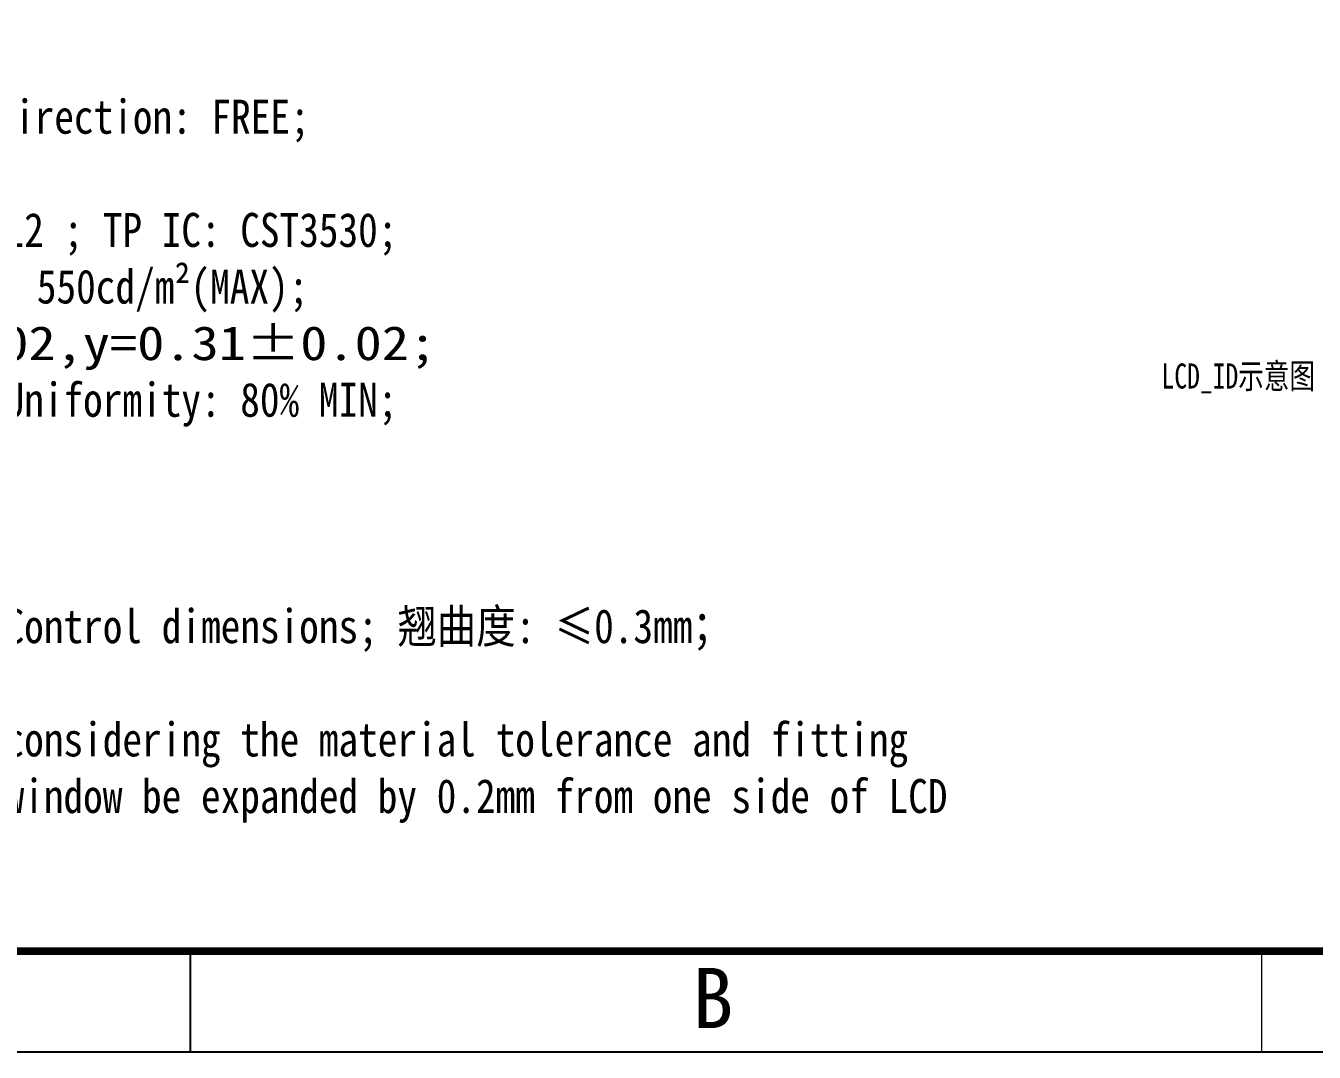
# Model space of a CAD drawing. Header units: millimetres. Extents: x 511 to 867, y 19 to 249.
# Drawn here: x 570.1 to 645.9, y 19.5 to 79.9 of the extents above; entities that cross this region are included whole.
import ezdxf

# ---------------------------------------------------------------- set-up
doc = ezdxf.new("R2010")
doc.units = ezdxf.units.MM
doc.layers.add('TK', color=7, linetype='Continuous')
doc.styles.add('CCN-Z', font='', dxfattribs={"width": 0.85})
doc.styles.add('ME-txt', font='txt.shx', dxfattribs={"width": 0.75})
doc.styles.get("Standard").update_dxf_attribs({"font": ''})
doc.styles.get('CCN-Z').set_extended_font_data('NSimSun')
doc.styles.get('Standard').set_extended_font_data('SimSun')

msp = doc.modelspace()

# ---------------------------------------------------------------- linework, layer by layer
at = {"color": 0, "lineweight": 25}
for p, q in [((516.666, 25.4151), (830.8837, 25.4151)), ((579.7476, 19.464), (579.7476, 25.4151)), ((836.8348, 19.464), (510.7149, 19.464))]:
    msp.add_line(p, q, dxfattribs=at)
at = {"color": 0, "lineweight": 15}
msp.add_line((642.8292, 19.464), (642.8292, 25.4151), dxfattribs=at)
at = {"color": 0, "lineweight": 25, "const_width": 0.4648}
msp.add_lwpolyline([(830.8837, 25.4151), (516.666, 25.4151), (516.666, 243.2251), (830.8837, 243.2251)], close=True, dxfattribs=at)

# ---------------------------------------------------------------- texts
at = {"color": 2, "insert": (636.917, 60.0292), "char_height": 1.47456, "width": 10.619602, "attachment_point": 1, "style": 'ME-txt'}
msp.add_mtext('{\\fSimSun|b0|i0|c134|p2;LCD_ID示意图}', dxfattribs=at)
at = {"color": 0, "lineweight": 25, "insert": (609.3005, 24.4283), "char_height": 3.5423, "width": 25.030494, "attachment_point": 1}
msp.add_mtext('B', dxfattribs=at)
at = {"layer": 'TK', "color": 6, "lineweight": -3, "insert": (520.2302, 78.8967), "char_height": 2, "width": 106.527647, "attachment_point": 1, "style": 'CCN-Z'}
msp.add_mtext('{\\C2;OLED Note:}\\P{\\C2;1. Display\\fNSimSun|b0|i0|c128|p49; \\fNSimSun|b0|i0|c134|p49;mode:} {\\Ftxt|c134;\\W0.8823;\\C2; \\fSimSun|b0|i0|c134|p2;3.19\\fSimSun|b0|i0|c0|p2;"\\fSimSun|b0|i0|c136|p2; \\fSimSun|b0|i0|c0|p2;AMOLED\\fSimSun|b0|i0|c136|p2; \\fNSimSun|b0|i0|c134|p49;\\W0.85;; Viewing\\fNSimSun|b0|i0|c128|p49; \\fNSimSun|b0|i0|c134|p49;direction:} FREE{\\C2;;}\\P{\\C2;2. Interface\\fNSimSun|b0|i0|c128|p49; \\fNSimSun|b0|i0|c134|p49;Type:} {\\C2;         Input\\fNSimSun|b0|i0|c128|p49; \\fNSimSun|b0|i0|c134|p49;voltage:}\\P{\\C2;3. OLED Driver\\fNSimSun|b0|i0|c128|p49; \\fNSimSun|b0|i0|c134|p49;IC:} CO6300 {\\C2;; Power IC: ZP3112 ; TP IC: CST3530;}\\P{\\C2;4. Luminance:} 450cd/m²(MIN), 500cd/m²(TYP), 550cd/m²(MAX);\\P{\\C2;5. Chromaticity White(X,Y): \\fSimSun|b0|i0|c134|p2;\\W1.176;\\C4;x=0.29±0.02,y=0.31±0.02;}\\P{\\C2;6. NTSC: }100%(TYP){\\C2;; Contrast:}10000(MIN){\\C2;;  Uniformity: }80% MIN{\\C2;;}\\P{\\C2;7. Operating\\fNSimSun|b0|i0|c128|p49; \\fNSimSun|b0|i0|c134|p49;temprature:} -20°C ~ +60°C\\P{\\C2;8. Storage\\fNSimSun|b0|i0|c128|p49; \\fNSimSun|b0|i0|c134|p49;temprature:} -30°C ~ +70°C\\P{\\C2;9. Interface\\fNSimSun|b0|i0|c128|p49; \\fNSimSun|b0|i0|c134|p49;connector:}\\P{\\C2;10. “(\\fNSimSun|b0|i0|c128|p49; \\fNSimSun|b0|i0|c134|p49;)”\\fNSimSun|b0|i0|c128|p49; \\fNSimSun|b0|i0|c134|p49;Reference\\fNSimSun|b0|i0|c128|p49; \\fNSimSun|b0|i0|c134|p49;dimension;  “\\fNSimSun|b0|i0|c128|p49; \\fNSimSun|b0|i0|c134|p49;* ” Control dimensions; 翘曲度: ≤0.3mm；}\\P{\\C2;11. Unmarked dimensional tolerance: ±0.20}\\P{\\C2;12. If the customer does full lamination, considering the material tolerance and fitting tolerance, it is recommended that the CTP window be expanded by }0.2mm{\\C2; from one side of LCD AA area. }', dxfattribs=at)

doc.saveas('drawing.dxf')
